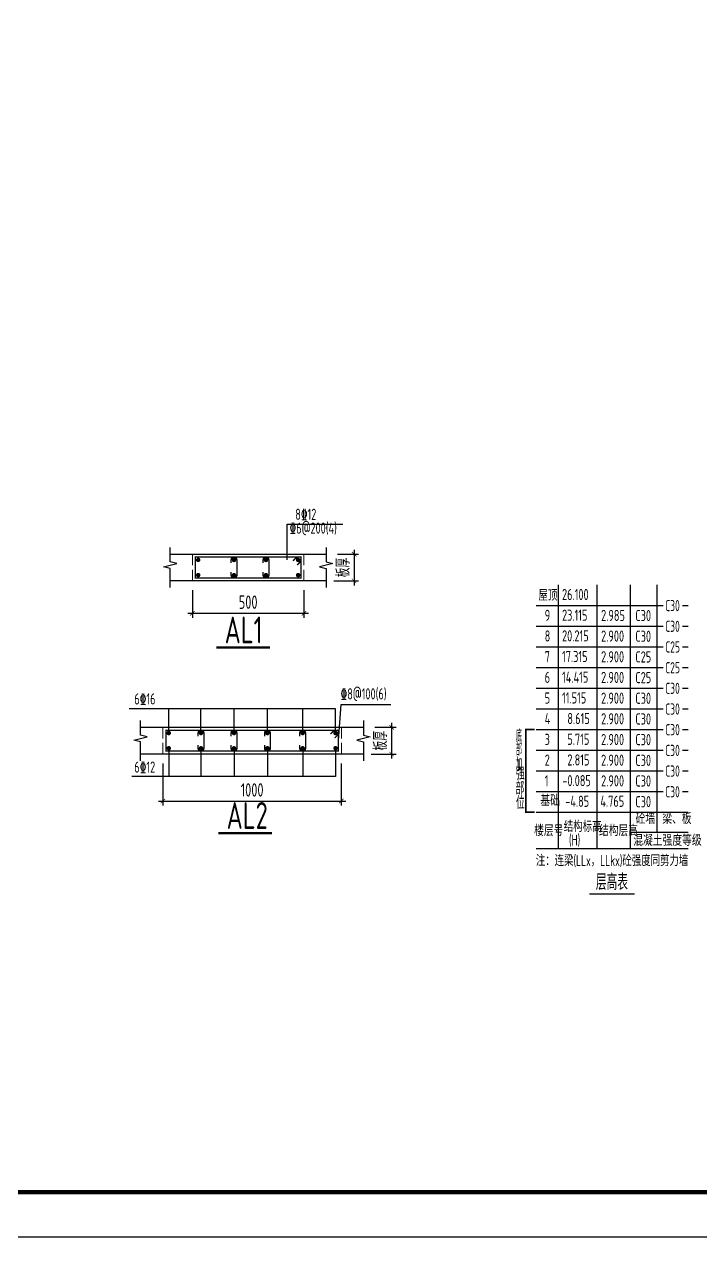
# Model space of a CAD drawing. Extents: x -668857 to 185752, y -270966 to 286822.
# Drawn here: x -163702 to -148532, y 28700 to 55878 of the extents above; entities that cross this region are included whole.
import ezdxf
from ezdxf.enums import TextEntityAlignment as Align

# ---------------------------------------------------------------- set-up
doc = ezdxf.new("R2010")
doc.units = 0
doc.header["$LTSCALE"] = 1000
doc.linetypes.add('DASH', pattern=[0.35, 0.25, -0.1])
doc.layers.get('0').update_dxf_attribs({"linetype": 'CONTINUOUS'})
doc.layers.get('DEFPOINTS').update_dxf_attribs({"linetype": 'CONTINUOUS'})
for name, color, linetype in [('-TK', 7, 'CONTINUOUS'), ('AXIS', 3, 'CONTINUOUS'), ('BEAM_DE', 7, 'CONTINUOUS'), ('NUM', 7, 'CONTINUOUS'), ('REIN', 6, 'CONTINUOUS'), ('S-0-TEXT', 7, 'CONTINUOUS'), ('S-B表格', 2, 'CONTINUOUS'), ('TEXT', 2, 'CONTINUOUS'), ('THIN', 7, 'CONTINUOUS'), ('大样详图_文字', 60, 'CONTINUOUS')]:
    doc.layers.add(name, color=color, linetype=linetype)
for name, color, linetype, lineweight in [('7549', 9, 'CONTINUOUS', 18), ('S-REIN', 12, 'CONTINUOUS', 50), ('S-Thin-D', 7, 'DASH', 18)]:
    doc.layers.add(name, color=color, linetype=linetype, lineweight=lineweight)
doc.styles.add('TSSD_DIMENSION', font='Tssdeng.shx', dxfattribs={"width": 0.7, "bigfont": 'tssdchn.shx'})
doc.styles.add('TSSD_Norm', font='Tssdeng.shx', dxfattribs={"bigfont": 'tssdchn.shx'})
doc.styles.add('TSSD_REIN', font='tssdeng.shx', dxfattribs={"width": 0.7, "height": 300, "bigfont": 'tssdchn.shx'})
doc.dimstyles.new('TSSD_25_100', dxfattribs={"dimtxt": 300, "dimasz": 100, "dimexe": 100, "dimexo": 250, "dimgap": 100, "dimtad": 1, "dimdec": 0, "dimlfac": 0.25, "dimzin": 0, "dimdsep": 46, "dimtxsty": 'TSSD_DIMENSION', "dimblk": 'ARCHTICK', "dimcen": 0, "dimdle": 100, "dimclrt": 7, "dimadec": 0, "dimazin": 0, "dimtfac": 1, "dimtdec": 0, "dimtix": 1, "dimtmove": 2, "dimatfit": 3, "dimldrblk": 'ARCHTICK', "dimfxl": 1, "dimtolj": 1, "dimtzin": 0, "dimarcsym": 0})

# ---------------------------------------------------------------- blocks, each defined once
blk = doc.blocks.new('A1')
blk.add_lwpolyline([(0, 59400), (0, 0), (84100, 0), (84100, 59400)], close=True)
at = {"const_width": 100}
blk.add_lwpolyline([(2500, 58400), (2500, 1000), (83100, 1000), (83100, 58400)], close=True, dxfattribs=at)
blk = doc.blocks.new('B20200424131938')
at = {"layer": '7549', "const_width": 40}
blk.add_lwpolyline([(417, 3688), (217, 3688), (217, 1834), (417, 1834)], dxfattribs=at)
at = {"layer": 'S-0-TEXT'}
blk.add_lwpolyline([(1641, 0, 27, 27, 0), (2658, 0, 0, 0, 0)], format="xyseb", dxfattribs=at)
at = {"layer": 'S-B表格'}
for p, q in [((952, 1021), (952, 6932)), ((1817, 1021), (1817, 6932)), ((2567, 1021), (2567, 6932)), ((3167, 1385), (3167, 6932)), ((452, 6469), (3167, 6469)), ((452, 6469), (3167, 6469)), ((3167, 6469), (3298, 6469)), ((3167, 6469), (3298, 6469)), ((3167, 6469), (3298, 6469)), ((3731, 6469), (3862, 6469)), ((3731, 6469), (3862, 6469)), ((3731, 6469), (3862, 6469)), ((452, 6005), (3167, 6005)), ((452, 6005), (3167, 6005)), ((3167, 6005), (3298, 6005)), ((3167, 6005), (3298, 6005)), ((3167, 6005), (3298, 6005)), ((3731, 6005), (3862, 6005)), ((3731, 6005), (3862, 6005)), ((3731, 6005), (3862, 6005)), ((452, 5542), (3167, 5542)), ((452, 5542), (3167, 5542)), ((3167, 5542), (3298, 5542)), ((3167, 5542), (3298, 5542)), ((3167, 5542), (3298, 5542)), ((3731, 5542), (3862, 5542)), ((3731, 5542), (3862, 5542)), ((3731, 5542), (3862, 5542)), ((452, 5078), (3167, 5078)), ((452, 5078), (3167, 5078)), ((3167, 5078), (3298, 5078)), ((3167, 5078), (3298, 5078)), ((3167, 5078), (3298, 5078)), ((3731, 5078), (3862, 5078)), ((3731, 5078), (3862, 5078)), ((3731, 5078), (3862, 5078)), ((452, 4615), (3167, 4615)), ((3167, 4615), (3298, 4615)), ((3731, 4615), (3862, 4615)), ((452, 4151), (3167, 4151)), ((3167, 4151), (3298, 4151)), ((3731, 4151), (3862, 4151)), ((452, 3688), (3167, 3688)), ((3167, 3688), (3298, 3688)), ((3731, 3688), (3862, 3688)), ((452, 3224), (3167, 3224)), ((3167, 3224), (3298, 3224)), ((3731, 3224), (3862, 3224)), ((452, 2761), (3167, 2761)), ((3167, 2761), (3298, 2761)), ((3731, 2761), (3862, 2761)), ((452, 2297), (3167, 2297)), ((3167, 2297), (3298, 2297)), ((3731, 2297), (3862, 2297)), ((452, 1834), (3167, 1834)), ((452, 1834), (3862, 1834)), ((452, 1834), (2854, 1834)), ((452, 1834), (2854, 1834)), ((2567, 1385), (3862, 1385)), ((452, 1021), (3862, 1021))]:
    blk.add_line(p, q, dxfattribs=at)
at = {"style": 'TSSD_REIN'}
for s, width, p, p2 in [('底', 0.535575, (-3, 3408), (134, 3408)), ('部', 0.530918, (-3, 3100), (134, 3100)), ('加', 0.526341, (-3, 2774), (134, 2774))]:
    blk.add_text(s, height=285, dxfattribs=dict(at, width=width)).set_placement(p, p2, align=Align.FIT)
for s, height, width, p in [('强', 285, 0.535575, (-3, 2477)), ('部', 285, 0.535575, (-13, 2146)), ('位', 285, 0.535575, (-3, 1820)), ('砼墙', 250, 0.7, (2681, 1495)), ('梁、板', 250, 0.7, (3279, 1495))]:
    blk.add_text(s, height=height, dxfattribs=dict(at, width=width)).set_placement(p, align=Align.BOTTOM_LEFT)
for s, width, p in [('结构标高', 0.65, (1070, 1392)), ('楼层号', 0.7, (405, 1299)), ('(H)', 0.65, (1188, 1086)), ('结构层高', 0.7, (1860, 1299)), ('混凝土强度等级', 0.7, (2629, 1080))]:
    blk.add_text(s, height=250, dxfattribs=dict(at, width=width)).set_placement(p)
at = {"layer": 'S-0-TEXT', "style": 'TSSD_REIN', "width": 0.7}
blk.add_text('层高表', height=360, dxfattribs=at).set_placement((1790, 90))
at = {"layer": 'S-B表格', "style": 'TSSD_REIN'}
for s, width, p in [('屋顶', 0.65, (503, 6575)), ('26.100', 0.7, (1031, 6590)), ('C30', 0.65, (3345, 6341)), ('9', 0.7, (642, 6123)), ('23.115', 0.7, (1031, 6126)), ('2.985', 0.7, (1907, 6121)), ('C30', 0.7, (2675, 6118)), ('C30', 0.65, (3345, 5877)), ('8', 0.7, (642, 5660)), ('20.215', 0.7, (1031, 5663)), ('2.900', 0.7, (1907, 5658)), ('C30', 0.7, (2675, 5654)), ('7', 0.7, (642, 5196)), ('17.315', 0.7, (1031, 5199)), ('2.900', 0.7, (1907, 5194)), ('C25', 0.7, (2675, 5191)), ('C25', 0.65, (3345, 5414)), ('C25', 0.65, (3345, 4950)), ('6', 0.7, (642, 4733)), ('14.415', 0.7, (1031, 4736)), ('2.900', 0.7, (1907, 4731)), ('C25', 0.7, (2675, 4727)), ('C30', 0.65, (3345, 4487)), ('5', 0.7, (642, 4269)), ('11.515', 0.7, (1031, 4272)), ('2.900', 0.7, (1907, 4267)), ('C30', 0.7, (2675, 4264)), ('C30', 0.65, (3345, 4023)), ('4', 0.7, (642, 3806)), ('8.615', 0.7, (1150, 3809)), ('2.900', 0.7, (1907, 3804)), ('C30', 0.7, (2675, 3800)), ('C30', 0.65, (3345, 3560)), ('3', 0.7, (642, 3342)), ('5.715', 0.7, (1150, 3345)), ('2.900', 0.7, (1907, 3340)), ('C30', 0.7, (2675, 3337)), ('C30', 0.65, (3345, 3096)), ('2', 0.7, (642, 2879)), ('2.815', 0.7, (1150, 2882)), ('2.900', 0.7, (1907, 2877)), ('C30', 0.7, (2675, 2873)), ('C30', 0.65, (3345, 2633)), ('1', 0.7, (642, 2415)), ('-0.085', 0.7, (1038, 2418)), ('2.900', 0.7, (1907, 2413)), ('C30', 0.7, (2675, 2410)), ('基础', 0.7, (545, 1974)), ('-4.85', 0.7, (1103, 1955)), ('4.765', 0.7, (1891, 1955)), ('C30', 0.7, (2675, 1946)), ('C30', 0.65, (3345, 2169))]:
    blk.add_text(s, height=250, dxfattribs=dict(at, width=width)).set_placement(p)
at = {"layer": 'TEXT', "style": 'TSSD_REIN', "width": 0.65}
blk.add_text('注：连梁(LLx，LLkx)砼强度同剪力墙', height=250, dxfattribs=at).set_placement((443, 627))
blk = doc.blocks.new('_ArchTick')
at = {"color": 0, "linetype": 'ByBlock', "const_width": 0.15}
blk.add_lwpolyline([(-0.5, -0.5), (0.5, 0.5)], dxfattribs=at)
blk = doc.blocks.new('*D2740')
at = {"layer": 'AXIS', "color": 0, "lineweight": -2, "transparency": 16777216}
for p, q in [((-156305, 44100), (-156305, 43300)), ((-156681, 44000), (-156205, 44000)), ((-156762, 43400), (-156205, 43400))]:
    blk.add_line(p, q, dxfattribs=at)
at = {"layer": 'DEFPOINTS', "color": 0, "transparency": 16777216}
for p in [(-156931, 44000), (-157012, 43400), (-156305, 43400)]:
    blk.add_point(p, dxfattribs=at)
at = {"layer": 'AXIS', "color": 0, "lineweight": -2, "transparency": 16777216, "xscale": 100, "yscale": 100, "zscale": 100}
for p, rotation in [((-156305, 44000), 90), ((-156305, 43400), 270)]:
    blk.add_blockref('_ArchTick', p, dxfattribs=dict(at, rotation=rotation))
at = {"layer": 'AXIS', "color": 7, "transparency": 16777216, "insert": (-156555, 43700), "char_height": 300, "attachment_point": 5, "rotation": 90, "style": 'TSSD_DIMENSION'}
blk.add_mtext('\\A1;板厚', dxfattribs=at)
blk = doc.blocks.new('*D2741')
at = {"layer": 'AXIS', "color": 0, "lineweight": -2, "transparency": 16777216}
for p, q in [((-159931, 43190), (-159931, 42574)), ((-157431, 43190), (-157431, 42574)), ((-160031, 42674), (-157331, 42674))]:
    blk.add_line(p, q, dxfattribs=at)
at = {"layer": 'DEFPOINTS', "color": 0, "transparency": 16777216}
for p in [(-159931, 43440), (-157431, 43440), (-157431, 42674)]:
    blk.add_point(p, dxfattribs=at)
at = {"layer": 'AXIS', "color": 0, "lineweight": -2, "transparency": 16777216, "xscale": 100, "yscale": 100, "zscale": 100, "rotation": 180}
blk.add_blockref('_ArchTick', (-159931, 42674), dxfattribs=at)
at = {"layer": 'AXIS', "color": 0, "lineweight": -2, "transparency": 16777216, "xscale": 100, "yscale": 100, "zscale": 100}
blk.add_blockref('_ArchTick', (-157431, 42674), dxfattribs=at)
at = {"layer": 'AXIS', "color": 7, "transparency": 16777216, "insert": (-158681, 42924), "char_height": 300, "attachment_point": 5, "style": 'TSSD_DIMENSION'}
blk.add_mtext('\\A1;500', dxfattribs=at)
blk = doc.blocks.new('*D2742')
at = {"layer": 'AXIS', "color": 0, "lineweight": -2, "transparency": 16777216}
for p, q in [((-155842, 40119), (-155365, 40119)), ((-155465, 40219), (-155465, 39419)), ((-155923, 39519), (-155365, 39519))]:
    blk.add_line(p, q, dxfattribs=at)
at = {"layer": 'DEFPOINTS', "color": 0, "transparency": 16777216}
for p in [(-156092, 40119), (-156173, 39519), (-155465, 39519)]:
    blk.add_point(p, dxfattribs=at)
at = {"layer": 'AXIS', "color": 0, "lineweight": -2, "transparency": 16777216, "xscale": 100, "yscale": 100, "zscale": 100}
for p, rotation in [((-155465, 40119), 90), ((-155465, 39519), 270)]:
    blk.add_blockref('_ArchTick', p, dxfattribs=dict(at, rotation=rotation))
at = {"layer": 'AXIS', "color": 7, "transparency": 16777216, "insert": (-155715, 39819), "char_height": 300, "attachment_point": 5, "rotation": 90, "style": 'TSSD_DIMENSION'}
blk.add_mtext('\\A1;板厚', dxfattribs=at)
blk = doc.blocks.new('*D2743')
at = {"layer": 'AXIS', "color": 0, "lineweight": -2, "transparency": 16777216}
for p, q in [((-160592, 39309), (-160592, 38365)), ((-156592, 39309), (-156592, 38365)), ((-160692, 38465), (-156492, 38465))]:
    blk.add_line(p, q, dxfattribs=at)
at = {"layer": 'DEFPOINTS', "color": 0, "transparency": 16777216}
for p in [(-160592, 39559), (-156592, 39559), (-156592, 38465)]:
    blk.add_point(p, dxfattribs=at)
at = {"layer": 'AXIS', "color": 0, "lineweight": -2, "transparency": 16777216, "xscale": 100, "yscale": 100, "zscale": 100, "rotation": 180}
blk.add_blockref('_ArchTick', (-160592, 38465), dxfattribs=at)
at = {"layer": 'AXIS', "color": 0, "lineweight": -2, "transparency": 16777216, "xscale": 100, "yscale": 100, "zscale": 100}
blk.add_blockref('_ArchTick', (-156592, 38465), dxfattribs=at)
at = {"layer": 'AXIS', "color": 7, "transparency": 16777216, "insert": (-158592, 38715), "char_height": 300, "attachment_point": 5, "style": 'TSSD_DIMENSION'}
blk.add_mtext('\\A1;1000', dxfattribs=at)

msp = doc.modelspace()

# ---------------------------------------------------------------- linework, layer by layer
at = {"layer": 'BEAM_DE'}
for p, q in [((-160431.03, 44000.2), (-156931.03, 44000.2)), ((-159931.03, 43400.2), (-160431.03, 43400.2)), ((-157431.03, 43400.2), (-159931.03, 43400.2)), ((-156931.03, 43400.2), (-157431.03, 43400.2)), ((-161091.53, 40119.46), (-156091.53, 40119.46)), ((-160591.53, 39519.46), (-161091.53, 39519.46)), ((-156591.53, 39519.46), (-160591.53, 39519.46)), ((-156091.53, 39519.46), (-156591.53, 39519.46))]:
    msp.add_line(p, q, dxfattribs=at)
at = {"layer": 'REIN', "const_width": 30}
for points in [[(-159063.03, 43600.2), (-159063.03, 43530.2, 1), (-158933.03, 43530.2), (-158933.03, 43870.2, 1), (-159063.03, 43870.2), (-159063.03, 43800.2)], [(-158346.03, 43600.2), (-158346.03, 43530.2, 1), (-158216.03, 43530.2), (-158216.03, 43870.2, 1), (-158346.03, 43870.2), (-158346.03, 43800.2)], [(-159803.53, 39719.46), (-159803.53, 39649.46, 1), (-159673.53, 39649.46), (-159673.53, 39989.46, 1), (-159803.53, 39989.46), (-159803.53, 39919.46)], [(-159063.03, 39719.46), (-159063.03, 39649.46, 1), (-158933.03, 39649.46), (-158933.03, 39989.46, 1), (-159063.03, 39989.46), (-159063.03, 39919.46)], [(-158313.53, 39719.46), (-158313.53, 39649.46, 1), (-158183.53, 39649.46), (-158183.53, 39989.46, 1), (-158313.53, 39989.46), (-158313.53, 39919.46)], [(-157523.36, 39719.46), (-157523.36, 39649.46, 1), (-157393.36, 39649.46), (-157393.36, 39989.46, 1), (-157523.36, 39989.46), (-157523.36, 39919.46)]]:
    msp.add_lwpolyline(points, format="xyb", dxfattribs=at)
at = {"layer": 'S-B表格', "color": 6, "linetype": 'ByBlock', "ltscale": 0.5, "const_width": 30}
msp.add_lwpolyline([(-152222.17, 39604.54), (-149375.79, 39604.54)], dxfattribs=at)
at = {"layer": 'S-REIN', "const_width": 30}
for points in [[(-157496.03, 43935.2), (-157496.03, 43465.2), (-159866.03, 43465.2), (-159866.03, 43935.2), (-157496.03, 43935.2)], [(-157672.81, 43850.35), (-157587.96, 43935.2)], [(-157496.03, 43843.28), (-157580.89, 43758.43)], [(-156656.53, 40054.46), (-156656.53, 39584.46), (-160526.53, 39584.46), (-160526.53, 40054.46), (-156656.53, 40054.46)], [(-156833.31, 39969.6), (-156748.45, 40054.46)], [(-156656.53, 39962.53), (-156741.38, 39877.68)]]:
    msp.add_lwpolyline(points, dxfattribs=at)
at = {"layer": 'S-REIN', "const_width": 50}
for points in [[(-159826.03, 43870.2, 1), (-159776.03, 43870.2, 1)], [(-159023.03, 43870.2, 1), (-158973.03, 43870.2, 1)], [(-158306.03, 43870.2, 1), (-158256.03, 43870.2, 1)], [(-157586.03, 43870.2, 1), (-157536.03, 43870.2, 1)], [(-159826.03, 43530.2, 1), (-159776.03, 43530.2, 1)], [(-159023.03, 43530.2, 1), (-158973.03, 43530.2, 1)], [(-158306.03, 43530.2, 1), (-158256.03, 43530.2, 1)], [(-157586.03, 43530.2, 1), (-157536.03, 43530.2, 1)], [(-160486.53, 39989.46, 1), (-160436.53, 39989.46, 1)], [(-159763.53, 39989.46, 1), (-159713.53, 39989.46, 1)], [(-159023.03, 39989.46, 1), (-158973.03, 39989.46, 1)], [(-158273.53, 39989.46, 1), (-158223.53, 39989.46, 1)], [(-157483.36, 39989.46, 1), (-157433.36, 39989.46, 1)], [(-156746.53, 39989.46, 1), (-156696.53, 39989.46, 1)], [(-160486.53, 39649.46, 1), (-160436.53, 39649.46, 1)], [(-159763.53, 39649.46, 1), (-159713.53, 39649.46, 1)], [(-159023.03, 39649.46, 1), (-158973.03, 39649.46, 1)], [(-158273.53, 39649.46, 1), (-158223.53, 39649.46, 1)], [(-157483.36, 39649.46, 1), (-157433.36, 39649.46, 1)], [(-156746.53, 39649.46, 1), (-156696.53, 39649.46, 1)]]:
    msp.add_lwpolyline(points, format="xyb", close=True, dxfattribs=at)
at = {"layer": 'S-Thin-D'}
for p, q in [((-159931.03, 43400.2), (-159931.03, 44000.2)), ((-157431.03, 43400.2), (-157431.03, 44000.2)), ((-160591.53, 39519.46), (-160591.53, 40119.46)), ((-156591.53, 39519.46), (-156591.53, 40119.46))]:
    msp.add_line(p, q, dxfattribs=at)
at = {"layer": 'TEXT', "const_width": 50}
for points in [[(-159394.88, 41905.7), (-158189.48, 41905.7)], [(-159350.79, 37746.74), (-158145.39, 37746.74)]]:
    msp.add_lwpolyline(points, dxfattribs=at)
at = {"layer": 'THIN'}
for points in [[(-160431.03, 43250.2), (-160431.03, 43675.2), (-160581.03, 43712.7), (-160281.03, 43787.7), (-160431.03, 43825.2), (-160431.03, 44150.2)], [(-156931.03, 44150.2), (-156931.03, 43825.2), (-156781.03, 43787.7), (-157081.03, 43712.7), (-156931.03, 43675.2), (-156931.03, 43250.2)], [(-161091.53, 39369.46), (-161091.53, 39794.46), (-161241.53, 39831.96), (-160941.53, 39906.96), (-161091.53, 39944.46), (-161091.53, 40269.46)], [(-156091.53, 40269.46), (-156091.53, 39944.46), (-155941.53, 39906.96), (-156241.53, 39831.96), (-156091.53, 39794.46), (-156091.53, 39369.46)]]:
    msp.add_lwpolyline(points, dxfattribs=at)
at = {"layer": '大样详图_文字'}
for p, q in [((-157803.83, 44670.2), (-156557.82, 44670.2)), ((-157803.83, 43870.2), (-157803.83, 44670.2)), ((-156721.53, 40534.67), (-161352.42, 40534.67)), ((-160461.53, 39989.46), (-160461.53, 40534.67)), ((-159738.53, 39989.46), (-159738.53, 40534.67)), ((-158998.03, 39989.46), (-158998.03, 40534.67)), ((-158248.53, 39989.46), (-158248.53, 40534.67)), ((-157458.36, 39989.46), (-157458.36, 40534.67)), ((-156721.53, 39989.46), (-156721.53, 40534.67)), ((-156656.53, 39819.46), (-156598.42, 40632.67)), ((-156598.42, 40632.67), (-155482.92, 40632.67)), ((-160461.53, 39649.46), (-160461.53, 39013.67)), ((-159738.53, 39649.46), (-159738.53, 39013.67)), ((-158998.03, 39649.46), (-158998.03, 39013.67)), ((-158248.53, 39649.46), (-158248.53, 39013.67)), ((-157458.36, 39649.46), (-157458.36, 39013.67)), ((-156721.53, 39649.46), (-156721.53, 39013.67)), ((-156721.53, 39013.67), (-161285.42, 39013.67))]:
    msp.add_line(p, q, dxfattribs=at)

# ---------------------------------------------------------------- block references
at = {"layer": '-TK'}
msp.add_blockref('A1', (-219837.15, 28699.67), dxfattribs=at)
at = {"layer": 'S-B表格'}
msp.add_blockref('B20200424131938', (-152673.81, 36380.44), dxfattribs=at)

# ---------------------------------------------------------------- texts
at = {"layer": 'NUM', "style": 'TSSD_Norm', "width": 0.7}
for s, p in [('AL1', (-159206.84, 42001.54)), ('AL2', (-159162.76, 37842.58))]:
    msp.add_text(s, height=600, dxfattribs=at).set_placement(p)
at = {"layer": '大样详图_文字', "style": 'TSSD_REIN', "width": 0.7}
for s, p in [('8\x8412', (-157625.44, 44693.46)), ('%%1326@200(4)', (-157752.69, 44384.68)), ('6%%13216', (-161233.47, 40554.55)), ('%%1328@100(6)', (-156609.19, 40668.17))]:
    msp.add_text(s, height=250, dxfattribs=at).set_placement(p, align=Align.BOTTOM_LEFT)
at = {"layer": '大样详图_文字', "color": 1, "style": 'TSSD_REIN', "width": 0.7}
msp.add_text('6%%13212', height=250, dxfattribs=at).set_placement((-161233.47, 39027.05), align=Align.BOTTOM_LEFT)

# ---------------------------------------------------------------- dimensions: what is measured, and where the dimension line sits
at = {"layer": 'AXIS'}
for base, p1, p2, picture, middle in [((-156304.99, 43400.2), (-156931.03, 44000.2), (-157012.21, 43400.2), '*D2740', (-156554.99, 43700.2)), ((-155465.49, 39519.46), (-156091.53, 40119.46), (-156172.71, 39519.46), '*D2742', (-155715.49, 39819.46))]:
    dim = msp.add_linear_dim(base=base, p1=p1, p2=p2, angle=90, text='板厚', dimstyle='TSSD_25_100', dxfattribs=at)
    dim.commit()
    dim.dimension.update_dxf_attribs({"geometry": picture, "text_midpoint": middle})
dim = msp.add_linear_dim(base=(-157431.03, 42674.44), p1=(-159931.03, 43439.94), p2=(-157431.03, 43439.94), text='500', dimstyle='TSSD_25_100', dxfattribs=at)
dim.commit()
dim.dimension.update_dxf_attribs({"geometry": '*D2741', "text_midpoint": (-158681.03, 42924.44)})
dim = msp.add_linear_dim(base=(-156591.53, 38465.2), p1=(-160591.53, 39559.2), p2=(-156591.53, 39559.2), dimstyle='TSSD_25_100', dxfattribs=at)
dim.commit()
dim.dimension.update_dxf_attribs({"geometry": '*D2743', "text_midpoint": (-158591.53, 38715.2)})

doc.saveas('drawing.dxf')
